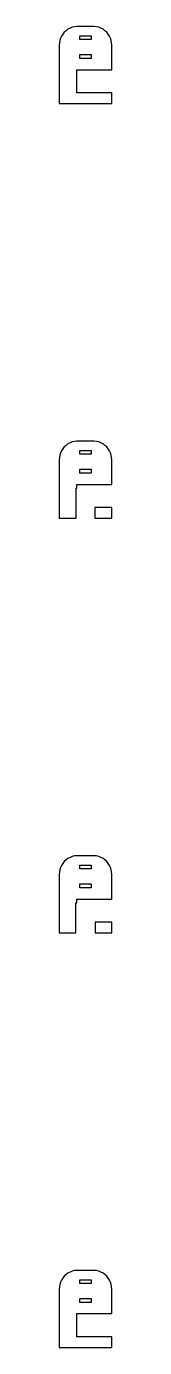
# Model space of a CAD drawing. Header units: metres. Extents: x -7 to 7, y 0 to 350.
import ezdxf

# ---------------------------------------------------------------- set-up
doc = ezdxf.new("R2010")
doc.units = ezdxf.units.M

msp = doc.modelspace()

# ---------------------------------------------------------------- linework, layer by layer
for p, q in [((-2.31395, 350.49), (-2.9369, 350.411)), ((2.31395, 350.49), (-2.31395, 350.49)), ((2.9369, 350.411), (2.31395, 350.49)), ((-6.64888, 347.341), (-6.84291, 346.743)), ((-6.38153, 347.909), (-6.64888, 347.341)), ((-6.04507, 348.439), (-6.38153, 347.909)), ((-5.64484, 348.923), (-6.04507, 348.439)), ((-5.18712, 349.353), (-5.64484, 348.923)), ((-4.67912, 349.722), (-5.18712, 349.353)), ((-4.12889, 350.024), (-4.67912, 349.722)), ((-3.54507, 350.255), (-4.12889, 350.024)), ((-2.9369, 350.411), (-3.54507, 350.255)), ((-1.5, 347), (-1.5, 348)), ((-1.5, 348), (1.5, 348)), ((1.5, 347), (-1.5, 347)), ((1.5, 348), (1.5, 347)), ((3.54507, 350.255), (2.9369, 350.411)), ((4.12889, 350.024), (3.54507, 350.255)), ((4.67912, 349.722), (4.12889, 350.024)), ((5.18712, 349.353), (4.67912, 349.722)), ((5.64484, 348.923), (5.18712, 349.353)), ((6.04507, 348.439), (5.64484, 348.923)), ((6.38153, 347.909), (6.04507, 348.439)), ((6.64888, 347.341), (6.38153, 347.909)), ((6.84291, 346.743), (6.64888, 347.341)), ((-6.96057, 346.127), (-7, 345.5)), ((-7, 345.5), (-7, 330)), ((-6.84291, 346.743), (-6.96057, 346.127)), ((6.96057, 346.127), (6.84291, 346.743)), ((7, 345.5), (6.96057, 346.127)), ((7, 339), (7, 345.5)), ((-1.5, 342), (-1.5, 343)), ((-1.5, 343), (1.5, 343)), ((1.5, 342), (-1.5, 342)), ((1.5, 343), (1.5, 342)), ((-2.33968, 332.83), (-2.33968, 339)), ((-2.33968, 339), (7, 339)), ((-7, 330), (7, 330)), ((7, 332.83), (-2.33968, 332.83)), ((7, 330), (7, 332.83)), ((-6.04507, 238.439), (-6.38153, 237.909)), ((-5.64484, 238.923), (-6.04507, 238.439)), ((-5.18712, 239.353), (-5.64484, 238.923)), ((-4.67912, 239.722), (-5.18712, 239.353)), ((-4.12889, 240.024), (-4.67912, 239.722)), ((-3.54507, 240.255), (-4.12889, 240.024)), ((-2.9369, 240.411), (-3.54507, 240.255)), ((-2.31395, 240.49), (-2.9369, 240.411)), ((2.31395, 240.49), (-2.31395, 240.49)), ((2.9369, 240.411), (2.31395, 240.49)), ((3.54507, 240.255), (2.9369, 240.411)), ((4.12889, 240.024), (3.54507, 240.255)), ((4.67912, 239.722), (4.12889, 240.024)), ((5.18712, 239.353), (4.67912, 239.722)), ((5.64484, 238.923), (5.18712, 239.353)), ((6.04507, 238.439), (5.64484, 238.923)), ((6.38153, 237.909), (6.04507, 238.439)), ((-6.96057, 236.127), (-7, 235.5)), ((-7, 235.5), (-7, 220)), ((-6.84291, 236.743), (-6.96057, 236.127)), ((-6.64888, 237.341), (-6.84291, 236.743)), ((-6.38153, 237.909), (-6.64888, 237.341)), ((-1.5, 237), (-1.5, 238)), ((-1.5, 238), (1.5, 238)), ((1.5, 237), (-1.5, 237)), ((1.5, 238), (1.5, 237)), ((6.64888, 237.341), (6.38153, 237.909)), ((6.84291, 236.743), (6.64888, 237.341)), ((6.96057, 236.127), (6.84291, 236.743)), ((7, 235.5), (6.96057, 236.127)), ((7, 229), (7, 235.5)), ((-1.5, 232), (-1.5, 233)), ((-1.5, 233), (1.5, 233)), ((1.5, 232), (-1.5, 232)), ((1.5, 233), (1.5, 232)), ((-2.53072, 228), (-2.33968, 228)), ((-2.53072, 220), (-2.53072, 228)), ((-2.33968, 228), (-2.33968, 229)), ((-2.33968, 229), (7, 229)), ((7, 222.83), (2.53072, 222.83)), ((2.53072, 222.83), (2.53072, 220)), ((7, 220), (7, 222.83)), ((-7, 220), (-2.53072, 220)), ((2.53072, 220), (7, 220)), ((-4.67912, 129.722), (-5.18712, 129.353)), ((-4.12889, 130.024), (-4.67912, 129.722)), ((-3.54507, 130.255), (-4.12889, 130.024)), ((-2.9369, 130.411), (-3.54507, 130.255)), ((-2.31395, 130.49), (-2.9369, 130.411)), ((2.31395, 130.49), (-2.31395, 130.49)), ((2.9369, 130.411), (2.31395, 130.49)), ((3.54507, 130.255), (2.9369, 130.411)), ((4.12889, 130.024), (3.54507, 130.255)), ((4.67912, 129.722), (4.12889, 130.024)), ((5.18712, 129.353), (4.67912, 129.722)), ((-6.84291, 126.743), (-6.96057, 126.127)), ((-6.64888, 127.341), (-6.84291, 126.743)), ((-6.38153, 127.909), (-6.64888, 127.341)), ((-6.04507, 128.439), (-6.38153, 127.909)), ((-5.64484, 128.923), (-6.04507, 128.439)), ((-5.18712, 129.353), (-5.64484, 128.923)), ((-1.5, 127), (-1.5, 128)), ((-1.5, 128), (1.5, 128)), ((1.5, 127), (-1.5, 127)), ((1.5, 128), (1.5, 127)), ((5.64484, 128.923), (5.18712, 129.353)), ((6.04507, 128.439), (5.64484, 128.923)), ((6.38153, 127.909), (6.04507, 128.439)), ((6.64888, 127.341), (6.38153, 127.909)), ((6.84291, 126.743), (6.64888, 127.341)), ((6.96057, 126.127), (6.84291, 126.743)), ((-6.96057, 126.127), (-7, 125.5)), ((-7, 125.5), (-7, 110)), ((-1.5, 122), (-1.5, 123)), ((-1.5, 123), (1.5, 123)), ((1.5, 123), (1.5, 122)), ((7, 125.5), (6.96057, 126.127)), ((7, 119), (7, 125.5)), ((1.5, 122), (-1.5, 122)), ((-2.59418, 118), (-2.33968, 118)), ((-2.59418, 110), (-2.59418, 118)), ((-2.33968, 118), (-2.33968, 119)), ((-2.33968, 119), (7, 119)), ((7, 112.83), (2.59418, 112.83)), ((2.59418, 112.83), (2.59418, 110)), ((7, 110), (7, 112.83)), ((-7, 110), (-2.59418, 110)), ((2.59418, 110), (7, 110)), ((-6.38153, 17.9088), (-6.64888, 17.3406)), ((-6.04507, 18.4389), (-6.38153, 17.9088)), ((-5.64484, 18.9227), (-6.04507, 18.4389)), ((-5.18712, 19.3526), (-5.64484, 18.9227)), ((-4.67912, 19.7216), (-5.18712, 19.3526)), ((-4.12889, 20.0241), (-4.67912, 19.7216)), ((-3.54507, 20.2553), (-4.12889, 20.0241)), ((-2.9369, 20.4114), (-3.54507, 20.2553)), ((-2.31395, 20.4901), (-2.9369, 20.4114)), ((2.31395, 20.4901), (-2.31395, 20.4901)), ((-1.5, 17), (-1.5, 18)), ((-1.5, 18), (1.5, 18)), ((1.5, 18), (1.5, 17)), ((2.9369, 20.4114), (2.31395, 20.4901)), ((3.54507, 20.2553), (2.9369, 20.4114)), ((4.12889, 20.0241), (3.54507, 20.2553)), ((4.67912, 19.7216), (4.12889, 20.0241)), ((5.18712, 19.3526), (4.67912, 19.7216)), ((5.64484, 18.9227), (5.18712, 19.3526)), ((6.04507, 18.4389), (5.64484, 18.9227)), ((6.38153, 17.9088), (6.04507, 18.4389)), ((6.64888, 17.3406), (6.38153, 17.9088)), ((-6.96057, 16.1267), (-7, 15.5)), ((-7, 15.5), (-7, 0)), ((-6.84291, 16.7434), (-6.96057, 16.1267)), ((-6.64888, 17.3406), (-6.84291, 16.7434)), ((1.5, 17), (-1.5, 17)), ((6.84291, 16.7434), (6.64888, 17.3406)), ((6.96057, 16.1267), (6.84291, 16.7434)), ((7, 15.5), (6.96057, 16.1267)), ((7, 9), (7, 15.5)), ((-1.5, 12), (-1.5, 13)), ((-1.5, 13), (1.5, 13)), ((1.5, 12), (-1.5, 12)), ((1.5, 13), (1.5, 12)), ((-2.33968, 2.82999), (-2.33968, 9)), ((-2.33968, 9), (7, 9)), ((-7, 0), (7, 0)), ((7, 2.82999), (-2.33968, 2.82999)), ((7, 0), (7, 2.82999))]:
    msp.add_line(p, q)

doc.saveas('drawing.dxf')
